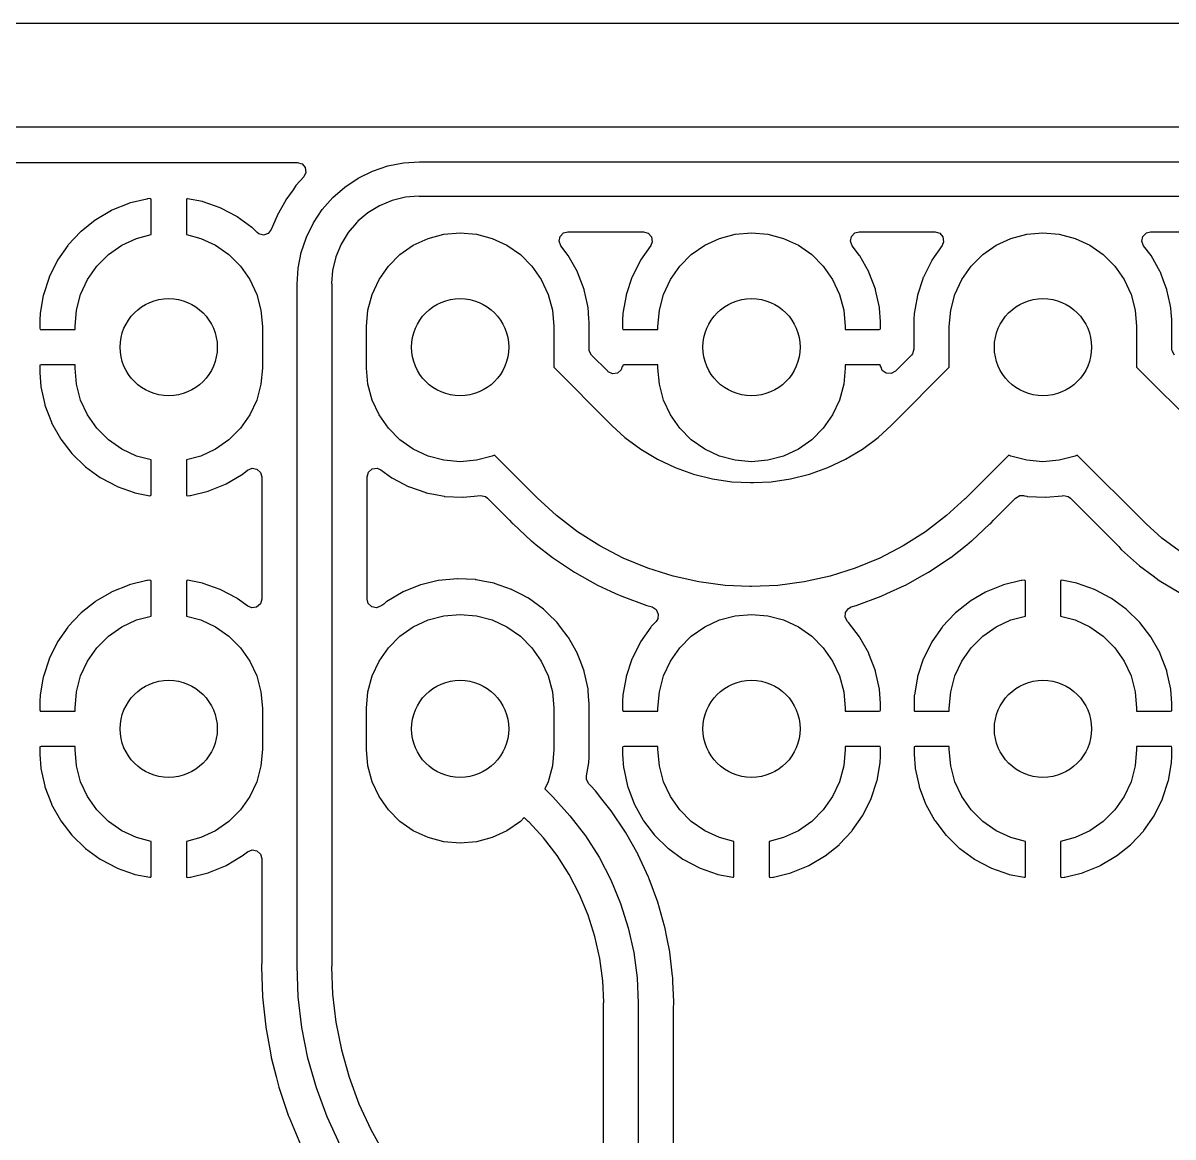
# Model space of a CAD drawing. Extents: x 117.3 to 174.8, y -113.8 to -81.7.
# Drawn here: x 128.22 to 144.79, y -97.74 to -81.69 of the extents above; entities that cross this region are included whole.
import ezdxf

# ---------------------------------------------------------------- set-up
doc = ezdxf.new("R2010")
doc.units = 0
doc.layers.add('BLACK', color=7, linetype='CONTINUOUS')

msp = doc.modelspace()

# ---------------------------------------------------------------- linework, layer by layer
at = {"layer": 'BLACK', "linetype": 'CONTINUOUS'}
for p, q in [((122.566, -81.6877), (159.659, -81.6877)), ((159.659, -83.1877), (122.566, -83.1877)), ((122.627, -83.6962), (132.173, -83.6962)), ((132.173, -83.6962), (132.241, -83.7162)), ((133.703, -83.7023), (133.933, -83.6872)), ((133.933, -83.6872), (147.994, -83.6872)), ((132.241, -83.7162), (132.287, -83.7698)), ((132.297, -83.8401), (132.267, -83.9061)), ((132.287, -83.7698), (132.297, -83.8401)), ((133.051, -83.9235), (133.258, -83.8214)), ((133.258, -83.8214), (133.477, -83.7473)), ((133.477, -83.7473), (133.703, -83.7023)), ((132.267, -83.9061), (132.154, -84.032)), ((132.86, -84.0517), (133.051, -83.9235)), ((132.112, -84.0906), (132.009, -84.2358)), ((132.154, -84.032), (132.112, -84.0906)), ((132.686, -84.2038), (132.86, -84.0517)), ((133.919, -84.1844), (133.735, -84.1989)), ((133.933, -84.1872), (133.919, -84.1844)), ((147.994, -84.1872), (133.933, -84.1872)), ((129.743, -84.2889), (129.502, -84.3867)), ((129.752, -84.2861), (129.743, -84.2889)), ((130.005, -84.2242), (129.752, -84.2861)), ((130.014, -84.2227), (130.005, -84.2242)), ((130.049, -84.2193), (130.014, -84.2227)), ((130.062, -84.2213), (130.049, -84.2193)), ((130.066, -84.2358), (130.062, -84.2213)), ((130.066, -84.7358), (130.066, -84.2358)), ((130.579, -84.2209), (130.574, -84.236)), ((130.574, -84.236), (130.574, -84.7358)), ((130.592, -84.2197), (130.579, -84.2209)), ((130.807, -84.2622), (130.592, -84.2197)), ((130.816, -84.2646), (130.807, -84.2622)), ((131.062, -84.3513), (130.816, -84.2646)), ((131.07, -84.355), (131.062, -84.3513)), ((131.3, -84.4763), (131.07, -84.355)), ((132.006, -84.2402), (131.883, -84.4636)), ((132.009, -84.2358), (132.006, -84.2402)), ((132.534, -84.3773), (132.686, -84.2038)), ((132.686, -84.2038), (132.686, -84.2038)), ((132.686, -84.2038), (132.686, -84.2038)), ((133.358, -84.3214), (133.188, -84.4254)), ((133.542, -84.2453), (133.358, -84.3214)), ((133.735, -84.1989), (133.542, -84.2453)), ((129.269, -84.5224), (129.261, -84.5275)), ((129.494, -84.3907), (129.269, -84.5224)), ((129.502, -84.3867), (129.494, -84.3907)), ((131.308, -84.4811), (131.3, -84.4763)), ((131.519, -84.6344), (131.308, -84.4811)), ((131.881, -84.4668), (131.799, -84.6657)), ((131.883, -84.4636), (131.881, -84.4668)), ((131.881, -84.4668), (131.881, -84.4668)), ((132.406, -84.5691), (132.534, -84.3773)), ((133.188, -84.4254), (133.048, -84.5454)), ((129.058, -84.6902), (129.051, -84.6964)), ((129.261, -84.5275), (129.058, -84.6902)), ((131.526, -84.6403), (131.519, -84.6344)), ((131.595, -84.7076), (131.526, -84.6403)), ((131.799, -84.6657), (131.755, -84.721)), ((132.304, -84.7761), (132.406, -84.5691)), ((133.028, -84.5653), (132.908, -84.7059)), ((133.04, -84.5574), (133.028, -84.5653)), ((133.048, -84.5454), (133.04, -84.5574)), ((129.051, -84.6964), (128.873, -84.8868)), ((129.645, -84.8909), (129.858, -84.7914)), ((129.858, -84.7914), (130.066, -84.7358)), ((130.574, -84.7358), (130.782, -84.7914)), ((130.782, -84.7914), (130.995, -84.8909)), ((131.618, -84.7259), (131.595, -84.7076)), ((131.687, -84.7434), (131.618, -84.7259)), ((131.755, -84.721), (131.687, -84.7434)), ((132.23, -84.9946), (132.304, -84.7761)), ((132.908, -84.7059), (132.804, -84.8755)), ((133.845, -84.8909), (134.058, -84.7914)), ((134.058, -84.7914), (134.286, -84.7305)), ((134.286, -84.7305), (134.52, -84.71)), ((134.52, -84.71), (134.754, -84.7305)), ((134.754, -84.7305), (134.982, -84.7914)), ((134.982, -84.7914), (135.195, -84.8909)), ((135.946, -84.8318), (135.96, -84.7623)), ((135.971, -84.8981), (135.946, -84.8318)), ((135.96, -84.7623), (136.01, -84.7116)), ((136.01, -84.7116), (136.071, -84.6957)), ((136.071, -84.6957), (137.164, -84.6957)), ((137.164, -84.6957), (137.232, -84.7157)), ((137.232, -84.7157), (137.279, -84.7693)), ((137.289, -84.8396), (137.268, -84.8935)), ((137.279, -84.7693), (137.289, -84.8396)), ((138.045, -84.8909), (138.258, -84.7914)), ((138.258, -84.7914), (138.486, -84.7305)), ((138.486, -84.7305), (138.72, -84.71)), ((138.72, -84.71), (138.954, -84.7305)), ((138.954, -84.7305), (139.182, -84.7914)), ((139.182, -84.7914), (139.395, -84.8909)), ((140.145, -84.8318), (140.16, -84.7623)), ((140.171, -84.8981), (140.145, -84.8318)), ((140.16, -84.7623), (140.209, -84.7116)), ((140.209, -84.7116), (140.271, -84.6957)), ((140.271, -84.6957), (141.364, -84.6957)), ((141.364, -84.6957), (141.432, -84.7157)), ((141.432, -84.7157), (141.478, -84.7693)), ((141.488, -84.8396), (141.467, -84.8935)), ((141.478, -84.7693), (141.488, -84.8396)), ((142.245, -84.8909), (142.458, -84.7914)), ((142.458, -84.7914), (142.686, -84.7305)), ((142.686, -84.7305), (142.92, -84.71)), ((142.92, -84.71), (143.154, -84.7305)), ((143.154, -84.7305), (143.382, -84.7914)), ((143.382, -84.7914), (143.595, -84.8909)), ((144.346, -84.8318), (144.36, -84.7623)), ((144.371, -84.8981), (144.346, -84.8318)), ((144.36, -84.7623), (144.41, -84.7116)), ((144.41, -84.7116), (144.471, -84.6957)), ((144.471, -84.6957), (145.564, -84.6957)), ((128.868, -84.8939), (128.719, -85.1079)), ((128.873, -84.8868), (128.868, -84.8939)), ((129.452, -85.0258), (129.645, -84.8909)), ((130.995, -84.8909), (131.188, -85.0258)), ((132.185, -85.2209), (132.23, -84.9946)), ((132.804, -84.8755), (132.728, -85.0593)), ((133.652, -85.0258), (133.845, -84.8909)), ((135.195, -84.8909), (135.388, -85.0258)), ((136.079, -85.0396), (135.971, -84.8981)), ((137.268, -84.8935), (137.119, -85.1079)), ((137.852, -85.0258), (138.045, -84.8909)), ((139.395, -84.8909), (139.588, -85.0258)), ((140.276, -85.0363), (140.171, -84.8981)), ((141.467, -84.8935), (141.319, -85.1077)), ((142.052, -85.0258), (142.245, -84.8909)), ((143.595, -84.8909), (143.788, -85.0258)), ((144.479, -85.0396), (144.371, -84.8981)), ((128.714, -85.1158), (128.598, -85.349)), ((128.719, -85.1079), (128.714, -85.1158)), ((129.286, -85.1922), (129.452, -85.0258)), ((131.188, -85.0258), (131.354, -85.1922)), ((132.728, -85.0593), (132.681, -85.2528)), ((133.486, -85.1922), (133.652, -85.0258)), ((135.388, -85.0258), (135.554, -85.1922)), ((136.21, -85.2754), (136.079, -85.0396)), ((137.114, -85.1158), (136.998, -85.349)), ((137.119, -85.1079), (137.114, -85.1158)), ((137.686, -85.1922), (137.852, -85.0258)), ((139.588, -85.0258), (139.754, -85.1922)), ((140.281, -85.0439), (140.276, -85.0363)), ((140.408, -85.2716), (140.281, -85.0439)), ((141.316, -85.1114), (141.196, -85.3529)), ((141.319, -85.1077), (141.316, -85.1114)), ((141.319, -85.1077), (141.319, -85.1077)), ((141.886, -85.1922), (142.052, -85.0258)), ((143.788, -85.0258), (143.954, -85.1922)), ((144.61, -85.2754), (144.479, -85.0396)), ((128.598, -85.349), (128.595, -85.3574)), ((129.151, -85.385), (129.286, -85.1922)), ((131.354, -85.1922), (131.489, -85.385)), ((132.17, -85.4511), (132.185, -85.2209)), ((132.681, -85.2528), (132.667, -85.437)), ((133.351, -85.385), (133.486, -85.1922)), ((135.554, -85.1922), (135.689, -85.385)), ((136.212, -85.2797), (136.21, -85.2754)), ((136.258, -85.4015), (136.212, -85.2797)), ((136.212, -85.2797), (136.212, -85.2797)), ((136.998, -85.349), (136.995, -85.3574)), ((137.551, -85.385), (137.686, -85.1922)), ((139.754, -85.1922), (139.889, -85.385)), ((140.411, -85.2799), (140.408, -85.2716)), ((140.504, -85.5235), (140.411, -85.2799)), ((141.196, -85.3529), (141.194, -85.3572)), ((141.751, -85.385), (141.886, -85.1922)), ((143.954, -85.1922), (144.089, -85.385)), ((144.612, -85.2797), (144.61, -85.2754)), ((144.658, -85.4015), (144.612, -85.2797)), ((144.612, -85.2797), (144.612, -85.2797)), ((128.595, -85.3574), (128.514, -85.605)), ((129.051, -85.5983), (129.151, -85.385)), ((131.489, -85.385), (131.589, -85.5983)), ((132.17, -95.2757), (132.17, -85.4511)), ((132.667, -85.437), (132.67, -85.4511)), ((132.67, -85.4511), (132.67, -95.2757)), ((133.251, -85.5983), (133.351, -85.385)), ((135.689, -85.385), (135.789, -85.5983)), ((136.306, -85.5276), (136.258, -85.4015)), ((136.995, -85.3574), (136.914, -85.605)), ((137.451, -85.5983), (137.551, -85.385)), ((139.889, -85.385), (139.989, -85.5983)), ((141.185, -85.3873), (141.112, -85.6092)), ((141.194, -85.3572), (141.185, -85.3873)), ((141.194, -85.3572), (141.194, -85.3572)), ((141.651, -85.5983), (141.751, -85.385)), ((144.089, -85.385), (144.189, -85.5983)), ((144.706, -85.5276), (144.658, -85.4015)), ((128.512, -85.6138), (128.467, -85.8712)), ((128.514, -85.605), (128.512, -85.6138)), ((128.991, -85.8256), (129.051, -85.5983)), ((131.589, -85.5983), (131.649, -85.8256)), ((133.191, -85.8256), (133.251, -85.5983)), ((135.789, -85.5983), (135.849, -85.8256)), ((136.307, -85.5321), (136.306, -85.5276)), ((136.354, -85.7437), (136.307, -85.5321)), ((136.307, -85.5321), (136.307, -85.5321)), ((136.912, -85.6138), (136.867, -85.8712)), ((136.914, -85.605), (136.912, -85.6138)), ((137.391, -85.8256), (137.451, -85.5983)), ((139.989, -85.5983), (140.049, -85.8256)), ((140.506, -85.5322), (140.504, -85.5235)), ((140.562, -85.7866), (140.506, -85.5322)), ((141.111, -85.6137), (141.08, -85.7955)), ((141.112, -85.6092), (141.111, -85.6137)), ((141.111, -85.6137), (141.111, -85.6137)), ((141.591, -85.8256), (141.651, -85.5983)), ((144.189, -85.5983), (144.249, -85.8256)), ((144.707, -85.5321), (144.706, -85.5276)), ((144.754, -85.7437), (144.707, -85.5321)), ((144.707, -85.5321), (144.707, -85.5321)), ((128.97, -86.06), (128.991, -85.8256)), ((131.649, -85.8256), (131.67, -86.06)), ((133.17, -86.06), (133.191, -85.8256)), ((135.849, -85.8256), (135.87, -86.06)), ((136.364, -85.791), (136.354, -85.7437)), ((136.369, -85.8581), (136.364, -85.791)), ((137.37, -86.06), (137.391, -85.8256)), ((140.049, -85.8256), (140.07, -86.06)), ((140.564, -85.7956), (140.562, -85.7866)), ((140.578, -85.9892), (140.564, -85.7956)), ((141.08, -85.7955), (141.066, -85.8749)), ((141.57, -86.06), (141.591, -85.8256)), ((144.249, -85.8256), (144.27, -86.06)), ((144.764, -85.791), (144.754, -85.7437)), ((144.769, -85.8581), (144.764, -85.791)), ((128.466, -85.8788), (128.462, -85.9586)), ((128.462, -85.9586), (128.462, -85.9617)), ((128.462, -85.9617), (128.462, -86.0879)), ((128.467, -85.8712), (128.466, -85.8788)), ((136.376, -85.9586), (136.369, -85.8581)), ((136.379, -85.9915), (136.376, -85.9586)), ((136.379, -86.3865), (136.379, -85.9915)), ((136.866, -85.8788), (136.862, -85.9586)), ((136.862, -85.9586), (136.862, -85.9617)), ((136.862, -85.9617), (136.862, -86.0879)), ((136.867, -85.8712), (136.866, -85.8788)), ((140.578, -85.9938), (140.578, -85.9892)), ((140.578, -86.0925), (140.578, -85.9938)), ((141.066, -85.8749), (141.061, -85.9601)), ((141.061, -85.9601), (141.061, -86.3865)), ((144.776, -85.9586), (144.769, -85.8581)), ((144.778, -85.9915), (144.776, -85.9586)), ((144.778, -86.3865), (144.778, -85.9915)), ((128.462, -86.0879), (128.466, -86.1031)), ((128.466, -86.1031), (128.468, -86.1043)), ((128.468, -86.1043), (128.476, -86.106)), ((128.476, -86.106), (128.97, -86.106)), ((128.97, -86.106), (128.97, -86.06)), ((131.67, -86.06), (131.67, -86.66)), ((133.17, -86.66), (133.17, -86.06)), ((135.87, -86.06), (135.87, -86.6493)), ((136.862, -86.0879), (136.866, -86.1031)), ((136.866, -86.1031), (136.868, -86.1043)), ((136.868, -86.1043), (136.876, -86.106)), ((136.876, -86.106), (137.37, -86.106)), ((137.37, -86.106), (137.37, -86.06)), ((140.07, -86.06), (140.07, -86.106)), ((140.07, -86.106), (140.56, -86.106)), ((140.56, -86.106), (140.575, -86.1015)), ((140.575, -86.1015), (140.576, -86.1001)), ((140.576, -86.1001), (140.578, -86.0925)), ((141.57, -86.6493), (141.57, -86.06)), ((144.27, -86.06), (144.27, -86.6493)), ((136.381, -86.4133), (136.379, -86.3865)), ((136.415, -86.4756), (136.381, -86.4133)), ((136.647, -86.7071), (136.415, -86.4756)), ((141.025, -86.4756), (140.793, -86.7071)), ((141.041, -86.4546), (141.025, -86.4756)), ((141.061, -86.3865), (141.041, -86.4546)), ((144.781, -86.4133), (144.778, -86.3865)), ((144.815, -86.4756), (144.781, -86.4133)), ((128.464, -86.6199), (128.462, -86.6275)), ((128.462, -86.6275), (128.462, -86.7262)), ((128.465, -86.6185), (128.464, -86.6199)), ((128.48, -86.614), (128.465, -86.6185)), ((128.97, -86.614), (128.48, -86.614)), ((128.97, -86.66), (128.97, -86.614)), ((128.991, -86.8944), (128.97, -86.66)), ((131.67, -86.66), (131.649, -86.8944)), ((133.191, -86.8944), (133.17, -86.66)), ((135.87, -86.6493), (136.689, -87.4682)), ((136.856, -86.64), (136.842, -86.6861)), ((136.859, -86.6408), (136.856, -86.64)), ((136.864, -86.6199), (136.859, -86.6408)), ((136.865, -86.6185), (136.864, -86.6199)), ((136.88, -86.614), (136.865, -86.6185)), ((137.37, -86.614), (136.88, -86.614)), ((137.37, -86.66), (137.37, -86.614)), ((137.391, -86.8944), (137.37, -86.66)), ((140.07, -86.66), (140.049, -86.8944)), ((140.564, -86.614), (140.07, -86.614)), ((140.07, -86.614), (140.07, -86.66)), ((140.572, -86.6157), (140.564, -86.614)), ((140.574, -86.6169), (140.572, -86.6157)), ((140.583, -86.6495), (140.574, -86.6169)), ((140.586, -86.6485), (140.583, -86.6495)), ((140.603, -86.6935), (140.586, -86.6485)), ((140.751, -87.4682), (141.57, -86.6493)), ((144.27, -86.6493), (145.467, -87.8465)), ((128.462, -86.7262), (128.462, -86.7308)), ((128.462, -86.7308), (128.476, -86.9244)), ((136.653, -86.7132), (136.647, -86.7071)), ((136.718, -86.7427), (136.653, -86.7132)), ((136.788, -86.7326), (136.718, -86.7427)), ((136.842, -86.6861), (136.788, -86.7326)), ((140.66, -86.7361), (140.603, -86.6935)), ((140.731, -86.7411), (140.66, -86.7361)), ((140.793, -86.7071), (140.731, -86.7411)), ((128.476, -86.9244), (128.478, -86.9334)), ((128.478, -86.9334), (128.534, -87.1878)), ((129.051, -87.1217), (128.991, -86.8944)), ((131.649, -86.8944), (131.589, -87.1217)), ((133.251, -87.1217), (133.191, -86.8944)), ((137.451, -87.1217), (137.391, -86.8944)), ((140.049, -86.8944), (139.989, -87.1217)), ((129.151, -87.335), (129.051, -87.1217)), ((131.589, -87.1217), (131.489, -87.335)), ((133.351, -87.335), (133.251, -87.1217)), ((137.551, -87.335), (137.451, -87.1217)), ((139.989, -87.1217), (139.889, -87.335)), ((128.534, -87.1878), (128.536, -87.1965)), ((128.536, -87.1965), (128.629, -87.4401)), ((129.286, -87.5278), (129.151, -87.335)), ((131.489, -87.335), (131.354, -87.5278)), ((133.486, -87.5278), (133.351, -87.335)), ((137.686, -87.5278), (137.551, -87.335)), ((139.889, -87.335), (139.754, -87.5278)), ((128.629, -87.4401), (128.632, -87.4484)), ((128.632, -87.4484), (128.759, -87.6761)), ((136.689, -87.4682), (136.693, -87.4733)), ((136.693, -87.4733), (136.696, -87.4756)), ((136.696, -87.4756), (136.702, -87.4828)), ((136.702, -87.4828), (136.71, -87.4916)), ((136.71, -87.4916), (136.896, -87.6602)), ((140.544, -87.6602), (140.738, -87.4847)), ((140.738, -87.4847), (140.751, -87.4682)), ((128.759, -87.6761), (128.764, -87.6837)), ((129.452, -87.6942), (129.286, -87.5278)), ((131.354, -87.5278), (131.188, -87.6942)), ((133.652, -87.6942), (133.486, -87.5278)), ((136.896, -87.6602), (137.122, -87.8283)), ((137.852, -87.6942), (137.686, -87.5278)), ((139.754, -87.5278), (139.588, -87.6942)), ((140.318, -87.8283), (140.544, -87.6602)), ((128.764, -87.6837), (128.922, -87.8908)), ((129.645, -87.8291), (129.452, -87.6942)), ((129.858, -87.9286), (129.645, -87.8291)), ((130.995, -87.8291), (130.782, -87.9286)), ((131.188, -87.6942), (130.995, -87.8291)), ((133.845, -87.8291), (133.652, -87.6942)), ((134.058, -87.9286), (133.845, -87.8291)), ((137.122, -87.8283), (137.364, -87.9734)), ((138.045, -87.8291), (137.852, -87.6942)), ((138.258, -87.9286), (138.045, -87.8291)), ((139.395, -87.8291), (139.182, -87.9286)), ((139.588, -87.6942), (139.395, -87.8291)), ((140.076, -87.9734), (140.318, -87.8283)), ((128.922, -87.8908), (128.928, -87.8976)), ((128.928, -87.8976), (129.114, -88.0797)), ((130.066, -87.9842), (129.858, -87.9286)), ((130.066, -88.484), (130.066, -87.9842)), ((130.782, -87.9286), (130.574, -87.9842)), ((130.574, -87.9842), (130.574, -88.4842)), ((134.286, -87.9895), (134.058, -87.9286)), ((134.52, -88.01), (134.286, -87.9895)), ((134.754, -87.9895), (134.52, -88.01)), ((134.982, -87.9286), (134.754, -87.9895)), ((135.013, -87.9139), (134.982, -87.9286)), ((135.628, -88.5288), (135.013, -87.9139)), ((137.364, -87.9734), (137.619, -88.0941)), ((138.486, -87.9895), (138.258, -87.9286)), ((138.72, -88.01), (138.486, -87.9895)), ((138.954, -87.9895), (138.72, -88.01)), ((139.182, -87.9286), (138.954, -87.9895)), ((139.821, -88.0941), (140.076, -87.9734)), ((142.427, -87.9139), (141.812, -88.5288)), ((142.458, -87.9286), (142.427, -87.9139)), ((142.686, -87.9895), (142.458, -87.9286)), ((142.92, -88.01), (142.686, -87.9895)), ((143.154, -87.9895), (142.92, -88.01)), ((143.382, -87.9286), (143.154, -87.9895)), ((143.413, -87.9139), (143.382, -87.9286)), ((144.406, -88.9071), (143.413, -87.9139)), ((129.114, -88.0797), (129.121, -88.0856)), ((129.121, -88.0856), (129.332, -88.2389)), ((131.379, -88.1925), (131.456, -88.1304)), ((131.456, -88.1304), (131.522, -88.1035)), ((131.522, -88.1035), (131.592, -88.1164)), ((131.592, -88.1164), (131.644, -88.165)), ((131.644, -88.165), (131.661, -88.2288)), ((133.178, -88.2296), (133.198, -88.1614)), ((133.198, -88.1614), (133.252, -88.1149)), ((133.252, -88.1149), (133.322, -88.1048)), ((133.322, -88.1048), (133.378, -88.1277)), ((133.378, -88.1277), (133.535, -88.242)), ((137.619, -88.0941), (137.885, -88.1891)), ((139.555, -88.1891), (139.821, -88.0941)), ((129.332, -88.2389), (129.34, -88.2437)), ((129.34, -88.2437), (129.57, -88.365)), ((130.897, -88.4311), (131.138, -88.3333)), ((131.138, -88.3333), (131.146, -88.3293)), ((131.146, -88.3293), (131.371, -88.1976)), ((131.371, -88.1976), (131.379, -88.1925)), ((131.661, -88.2288), (131.661, -89.9904)), ((133.178, -89.9913), (133.178, -88.2296)), ((133.535, -88.242), (133.635, -88.2945)), ((133.635, -88.2945), (133.77, -88.3655)), ((137.885, -88.1891), (138.159, -88.2577)), ((138.159, -88.2577), (138.438, -88.2991)), ((138.438, -88.2991), (138.704, -88.3122)), ((138.704, -88.3122), (138.73, -88.3096)), ((138.73, -88.3096), (138.747, -88.3117)), ((138.747, -88.3117), (139.002, -88.2991)), ((139.002, -88.2991), (139.281, -88.2577)), ((139.281, -88.2577), (139.555, -88.1891)), ((129.57, -88.365), (129.578, -88.3687)), ((129.578, -88.3687), (129.824, -88.4554)), ((129.824, -88.4554), (129.833, -88.4578)), ((129.833, -88.4578), (130.048, -88.5003)), ((130.048, -88.5003), (130.061, -88.4991)), ((130.061, -88.4991), (130.066, -88.484)), ((130.574, -88.4842), (130.578, -88.4987)), ((130.578, -88.4987), (130.591, -88.5007)), ((130.591, -88.5007), (130.626, -88.4973)), ((130.626, -88.4973), (130.635, -88.4958)), ((130.635, -88.4958), (130.888, -88.4339)), ((130.888, -88.4339), (130.897, -88.4311)), ((133.77, -88.3655), (133.77, -88.3655)), ((133.77, -88.3655), (133.774, -88.3676)), ((133.774, -88.3676), (133.778, -88.3691)), ((133.778, -88.3691), (133.778, -88.3691)), ((133.778, -88.3691), (134.024, -88.4559)), ((134.024, -88.4559), (134.028, -88.4574)), ((134.028, -88.4574), (134.139, -88.4792)), ((134.139, -88.4792), (134.288, -88.5087)), ((134.724, -88.5075), (134.814, -88.4989)), ((134.814, -88.4989), (134.884, -88.5124)), ((142.526, -88.5336), (142.588, -88.4996)), ((142.588, -88.4996), (142.64, -88.4991)), ((142.64, -88.4991), (142.656, -88.5022)), ((142.656, -88.5022), (142.688, -88.5087)), ((142.962, -88.523), (143.196, -88.5007)), ((143.196, -88.5007), (143.214, -88.4989)), ((143.214, -88.4989), (143.284, -88.5124)), ((134.288, -88.5087), (134.288, -88.5087)), ((134.288, -88.5087), (134.293, -88.5096)), ((134.293, -88.5096), (134.297, -88.5098)), ((134.297, -88.5098), (134.297, -88.5098)), ((134.297, -88.5098), (134.558, -88.5228)), ((134.558, -88.5228), (134.558, -88.5228)), ((134.558, -88.5228), (134.562, -88.523)), ((134.562, -88.523), (134.724, -88.5075)), ((134.884, -88.5124), (134.915, -88.5353)), ((134.915, -88.5353), (135.226, -88.8457)), ((135.909, -88.7866), (135.628, -88.5288)), ((141.792, -88.5474), (141.531, -88.7866)), ((141.797, -88.5435), (141.792, -88.5474)), ((141.812, -88.5288), (141.797, -88.5435)), ((142.214, -88.8457), (142.526, -88.5336)), ((142.688, -88.5087), (142.688, -88.5087)), ((142.688, -88.5087), (142.693, -88.5096)), ((142.693, -88.5096), (142.697, -88.5098)), ((142.697, -88.5098), (142.697, -88.5098)), ((142.697, -88.5098), (142.958, -88.5228)), ((142.958, -88.5228), (142.958, -88.5228)), ((142.958, -88.5228), (142.962, -88.523)), ((143.284, -88.5124), (143.315, -88.5353)), ((143.315, -88.5353), (144.004, -89.224)), ((136.212, -89.0188), (135.909, -88.7866)), ((141.531, -88.7866), (141.228, -89.0188)), ((135.226, -88.8457), (135.233, -88.8538)), ((135.233, -88.8538), (135.265, -88.8918)), ((135.265, -88.8918), (135.269, -88.8953)), ((135.269, -88.8953), (135.269, -88.8953)), ((135.269, -88.8953), (135.28, -88.9038)), ((135.28, -88.9038), (135.284, -88.9078)), ((135.284, -88.9078), (135.546, -89.1497)), ((141.894, -89.1497), (142.156, -88.9078)), ((142.156, -88.9078), (142.16, -88.9038)), ((142.16, -88.9038), (142.171, -88.8953)), ((142.171, -88.8953), (142.175, -88.8918)), ((142.171, -88.8953), (142.171, -88.8953)), ((142.175, -88.8918), (142.207, -88.8538)), ((142.207, -88.8538), (142.214, -88.8457)), ((144.634, -89.1137), (144.406, -88.9071)), ((144.406, -88.9071), (144.406, -88.9071)), ((135.546, -89.1497), (135.546, -89.1498)), ((135.546, -89.1498), (135.548, -89.1514)), ((135.548, -89.1514), (135.55, -89.153)), ((135.55, -89.153), (135.55, -89.153)), ((135.55, -89.153), (135.618, -89.2066)), ((136.534, -89.2237), (136.212, -89.0188)), ((141.228, -89.0188), (140.906, -89.2237)), ((141.822, -89.2066), (141.89, -89.153)), ((141.89, -89.153), (141.892, -89.1514)), ((141.89, -89.153), (141.89, -89.153)), ((141.892, -89.1514), (141.894, -89.1498)), ((141.894, -89.1498), (141.894, -89.1497)), ((144.881, -89.2969), (144.634, -89.1137)), ((135.618, -89.2066), (135.849, -89.3889)), ((136.872, -89.3999), (136.534, -89.2237)), ((140.906, -89.2237), (140.568, -89.3999)), ((141.591, -89.3889), (141.822, -89.2066)), ((144.004, -89.224), (144.012, -89.2321)), ((144.012, -89.2321), (144.043, -89.2701)), ((144.043, -89.2701), (144.05, -89.2755)), ((144.05, -89.2755), (144.054, -89.2787)), ((144.054, -89.2787), (144.309, -89.5101)), ((135.849, -89.3889), (136.168, -89.602)), ((137.225, -89.5458), (136.872, -89.3999)), ((140.568, -89.3999), (140.215, -89.5458)), ((141.295, -89.5869), (141.589, -89.3903)), ((141.589, -89.3903), (141.591, -89.3889)), ((141.589, -89.3903), (141.589, -89.3903)), ((136.168, -89.602), (136.502, -89.7894)), ((137.588, -89.6605), (137.225, -89.5458)), ((137.961, -89.7431), (137.588, -89.6605)), ((139.852, -89.6605), (139.479, -89.7431)), ((140.215, -89.5458), (139.852, -89.6605)), ((140.94, -89.7882), (141.185, -89.6509)), ((141.185, -89.6509), (141.272, -89.602)), ((141.272, -89.602), (141.295, -89.5869)), ((144.309, -89.5101), (144.311, -89.512)), ((144.311, -89.512), (144.311, -89.512)), ((144.311, -89.512), (144.507, -89.6567)), ((144.507, -89.6567), (144.596, -89.7233)), ((129.743, -89.7889), (129.502, -89.8867)), ((129.752, -89.7861), (129.743, -89.7889)), ((130.005, -89.7242), (129.752, -89.7861)), ((130.014, -89.7227), (130.005, -89.7242)), ((130.049, -89.7193), (130.014, -89.7227)), ((130.062, -89.7213), (130.049, -89.7193)), ((130.066, -89.7358), (130.062, -89.7213)), ((130.066, -90.2358), (130.066, -89.7358)), ((130.579, -89.7209), (130.574, -89.736)), ((130.574, -89.736), (130.574, -90.2358)), ((130.592, -89.7197), (130.579, -89.7209)), ((130.807, -89.7622), (130.592, -89.7197)), ((130.816, -89.7646), (130.807, -89.7622)), ((131.062, -89.8513), (130.816, -89.7646)), ((133.947, -89.7867), (133.697, -89.888)), ((133.952, -89.7856), (133.947, -89.7867)), ((134.205, -89.7237), (133.952, -89.7856)), ((134.209, -89.7226), (134.205, -89.7237)), ((134.205, -89.7237), (134.205, -89.7237)), ((134.478, -89.697), (134.209, -89.7226)), ((134.482, -89.6972), (134.478, -89.697)), ((134.743, -89.7102), (134.482, -89.6972)), ((134.482, -89.6972), (134.482, -89.6972)), ((134.747, -89.7104), (134.743, -89.7102)), ((134.743, -89.7102), (134.743, -89.7102)), ((134.752, -89.7113), (134.747, -89.7104)), ((134.87, -89.7347), (134.752, -89.7113)), ((134.752, -89.7113), (134.752, -89.7113)), ((135.012, -89.7626), (134.87, -89.7347)), ((135.016, -89.7641), (135.012, -89.7626)), ((135.262, -89.8509), (135.016, -89.7641)), ((135.016, -89.7641), (135.016, -89.7641)), ((136.502, -89.7894), (136.688, -89.8748)), ((138.339, -89.7929), (137.961, -89.7431)), ((138.693, -89.8083), (138.339, -89.7929)), ((138.699, -89.8092), (138.693, -89.8083)), ((138.72, -89.8095), (138.699, -89.8092)), ((139.101, -89.7929), (138.72, -89.8095)), ((138.72, -89.8095), (138.72, -89.8095)), ((139.479, -89.7431), (139.101, -89.7929)), ((140.671, -89.9121), (140.926, -89.7946)), ((140.926, -89.7946), (140.938, -89.7894)), ((140.938, -89.7894), (140.94, -89.7882)), ((140.94, -89.7882), (140.94, -89.7882)), ((142.343, -89.7889), (142.102, -89.8867)), ((142.352, -89.7861), (142.343, -89.7889)), ((142.605, -89.7242), (142.352, -89.7861)), ((142.614, -89.7227), (142.605, -89.7242)), ((142.649, -89.7193), (142.614, -89.7227)), ((142.662, -89.7213), (142.649, -89.7193)), ((142.666, -89.7358), (142.662, -89.7213)), ((142.666, -90.2358), (142.666, -89.7358)), ((143.179, -89.7209), (143.174, -89.736)), ((143.174, -89.736), (143.174, -90.2358)), ((143.192, -89.7197), (143.179, -89.7209)), ((143.407, -89.7622), (143.192, -89.7197)), ((143.416, -89.7646), (143.407, -89.7622)), ((143.662, -89.8513), (143.416, -89.7646)), ((144.596, -89.7233), (144.903, -89.9073)), ((129.494, -89.8907), (129.269, -90.0224)), ((129.502, -89.8867), (129.494, -89.8907)), ((131.07, -89.855), (131.062, -89.8513)), ((131.3, -89.9763), (131.07, -89.855)), ((131.308, -89.9811), (131.3, -89.9763)), ((131.461, -90.0922), (131.308, -89.9811)), ((131.661, -89.9904), (131.641, -90.0585)), ((133.195, -90.0552), (133.178, -89.9913)), ((133.697, -89.888), (133.465, -90.0243)), ((135.266, -89.8524), (135.262, -89.8509)), ((135.262, -89.8509), (135.262, -89.8509)), ((135.27, -89.8545), (135.266, -89.8524)), ((135.387, -89.9163), (135.27, -89.8545)), ((135.27, -89.8545), (135.27, -89.8545)), ((135.505, -89.978), (135.387, -89.9163)), ((135.723, -90.1367), (135.505, -89.978)), ((136.688, -89.8748), (136.761, -89.9086)), ((136.761, -89.9086), (136.851, -89.95)), ((136.851, -89.95), (137.211, -90.0827)), ((140.229, -90.0827), (140.589, -89.95)), ((140.589, -89.95), (140.671, -89.9121)), ((142.094, -89.8907), (141.869, -90.0224)), ((142.102, -89.8867), (142.094, -89.8907)), ((143.67, -89.855), (143.662, -89.8513)), ((143.9, -89.9763), (143.67, -89.855)), ((143.908, -89.9811), (143.9, -89.9763)), ((144.119, -90.1344), (143.908, -89.9811)), ((129.261, -90.0275), (129.058, -90.1902)), ((129.269, -90.0224), (129.261, -90.0275)), ((131.517, -90.1151), (131.461, -90.0922)), ((131.587, -90.105), (131.517, -90.1151)), ((131.641, -90.0585), (131.587, -90.105)), ((133.247, -90.1037), (133.195, -90.0552)), ((133.317, -90.1166), (133.247, -90.1037)), ((133.383, -90.0897), (133.317, -90.1166)), ((133.393, -90.0819), (133.383, -90.0897)), ((133.418, -90.0614), (133.393, -90.0819)), ((133.461, -90.0271), (133.418, -90.0614)), ((133.465, -90.0243), (133.461, -90.0271)), ((133.461, -90.0271), (133.461, -90.0271)), ((135.794, -90.206), (135.723, -90.1367)), ((137.211, -90.0827), (137.286, -90.104)), ((137.286, -90.104), (137.346, -90.1417)), ((137.346, -90.1417), (137.376, -90.206)), ((140.073, -90.1815), (140.115, -90.1242)), ((140.115, -90.1242), (140.158, -90.103)), ((140.158, -90.103), (140.227, -90.0834)), ((140.227, -90.0834), (140.229, -90.0827)), ((140.227, -90.0834), (140.227, -90.0834)), ((141.861, -90.0275), (141.658, -90.1902)), ((141.869, -90.0224), (141.861, -90.0275)), ((144.126, -90.1403), (144.119, -90.1344)), ((144.312, -90.3224), (144.126, -90.1403)), ((129.051, -90.1964), (128.873, -90.3868)), ((129.058, -90.1902), (129.051, -90.1964)), ((129.645, -90.3909), (129.858, -90.2914)), ((129.858, -90.2914), (130.066, -90.2358)), ((130.574, -90.2358), (130.782, -90.2914)), ((130.782, -90.2914), (130.995, -90.3909)), ((133.845, -90.3909), (134.058, -90.2914)), ((134.058, -90.2914), (134.286, -90.2305)), ((134.286, -90.2305), (134.52, -90.21)), ((134.52, -90.21), (134.754, -90.2305)), ((134.754, -90.2305), (134.982, -90.2914)), ((134.982, -90.2914), (135.195, -90.3909)), ((135.911, -90.3204), (135.794, -90.206)), ((135.916, -90.3252), (135.911, -90.3204)), ((135.918, -90.3289), (135.916, -90.3252)), ((137.344, -90.3113), (137.273, -90.3868)), ((137.367, -90.2764), (137.344, -90.3113)), ((137.376, -90.206), (137.367, -90.2764)), ((138.045, -90.3909), (138.258, -90.2914)), ((138.258, -90.2914), (138.486, -90.2305)), ((138.486, -90.2305), (138.72, -90.21)), ((138.72, -90.21), (138.954, -90.2305)), ((138.954, -90.2305), (139.182, -90.2914)), ((139.182, -90.2914), (139.395, -90.3909)), ((140.069, -90.2524), (140.073, -90.1815)), ((140.104, -90.3143), (140.069, -90.2524)), ((140.112, -90.3224), (140.104, -90.3143)), ((140.118, -90.3292), (140.112, -90.3224)), ((141.651, -90.1964), (141.473, -90.3868)), ((141.658, -90.1902), (141.651, -90.1964)), ((142.245, -90.3909), (142.458, -90.2914)), ((142.458, -90.2914), (142.666, -90.2358)), ((143.174, -90.2358), (143.382, -90.2914)), ((143.382, -90.2914), (143.595, -90.3909)), ((144.318, -90.3292), (144.312, -90.3224)), ((128.868, -90.3939), (128.719, -90.6079)), ((128.873, -90.3868), (128.868, -90.3939)), ((129.452, -90.5258), (129.645, -90.3909)), ((130.995, -90.3909), (131.188, -90.5258)), ((133.652, -90.5258), (133.845, -90.3909)), ((135.195, -90.3909), (135.388, -90.5258)), ((135.968, -90.3936), (135.918, -90.3289)), ((135.918, -90.3289), (135.918, -90.3289)), ((136.079, -90.5396), (135.968, -90.3936)), ((137.268, -90.3939), (137.119, -90.6079)), ((137.273, -90.3868), (137.268, -90.3939)), ((137.852, -90.5258), (138.045, -90.3909)), ((139.395, -90.3909), (139.588, -90.5258)), ((140.276, -90.5363), (140.118, -90.3292)), ((141.468, -90.3939), (141.319, -90.6079)), ((141.473, -90.3868), (141.468, -90.3939)), ((142.052, -90.5258), (142.245, -90.3909)), ((143.595, -90.3909), (143.788, -90.5258)), ((144.476, -90.5363), (144.318, -90.3292)), ((128.714, -90.6158), (128.598, -90.849)), ((128.719, -90.6079), (128.714, -90.6158)), ((129.286, -90.6922), (129.452, -90.5258)), ((131.188, -90.5258), (131.354, -90.6922)), ((133.486, -90.6922), (133.652, -90.5258)), ((135.388, -90.5258), (135.554, -90.6922)), ((136.082, -90.5436), (136.079, -90.5396)), ((136.105, -90.5857), (136.082, -90.5436)), ((136.082, -90.5436), (136.082, -90.5436)), ((136.21, -90.7754), (136.105, -90.5857)), ((137.114, -90.6158), (136.998, -90.849)), ((137.119, -90.6079), (137.114, -90.6158)), ((137.686, -90.6922), (137.852, -90.5258)), ((139.588, -90.5258), (139.754, -90.6922)), ((140.281, -90.5439), (140.276, -90.5363)), ((140.408, -90.7716), (140.281, -90.5439)), ((141.314, -90.6158), (141.198, -90.849)), ((141.319, -90.6079), (141.314, -90.6158)), ((141.886, -90.6922), (142.052, -90.5258)), ((143.788, -90.5258), (143.954, -90.6922)), ((144.481, -90.5439), (144.476, -90.5363)), ((144.608, -90.7716), (144.481, -90.5439)), ((129.151, -90.885), (129.286, -90.6922)), ((131.354, -90.6922), (131.489, -90.885)), ((133.351, -90.885), (133.486, -90.6922)), ((135.554, -90.6922), (135.689, -90.885)), ((136.212, -90.7797), (136.21, -90.7754)), ((136.258, -90.9015), (136.212, -90.7797)), ((136.212, -90.7797), (136.212, -90.7797)), ((137.551, -90.885), (137.686, -90.6922)), ((139.754, -90.6922), (139.889, -90.885)), ((140.411, -90.7799), (140.408, -90.7716)), ((140.504, -91.0235), (140.411, -90.7799)), ((141.751, -90.885), (141.886, -90.6922)), ((143.954, -90.6922), (144.089, -90.885)), ((144.611, -90.7799), (144.608, -90.7716)), ((144.704, -91.0235), (144.611, -90.7799)), ((128.595, -90.8574), (128.514, -91.105)), ((128.598, -90.849), (128.595, -90.8574)), ((129.051, -91.0983), (129.151, -90.885)), ((131.489, -90.885), (131.589, -91.0983)), ((133.251, -91.0983), (133.351, -90.885)), ((135.689, -90.885), (135.789, -91.0983)), ((136.306, -91.0276), (136.258, -90.9015)), ((136.995, -90.8574), (136.914, -91.105)), ((136.998, -90.849), (136.995, -90.8574)), ((137.451, -91.0983), (137.551, -90.885)), ((139.889, -90.885), (139.989, -91.0983)), ((141.195, -90.8574), (141.114, -91.105)), ((141.198, -90.849), (141.195, -90.8574)), ((141.651, -91.0983), (141.751, -90.885)), ((144.089, -90.885), (144.189, -91.0983)), ((128.512, -91.1138), (128.467, -91.3712)), ((128.514, -91.105), (128.512, -91.1138)), ((128.991, -91.3256), (129.051, -91.0983)), ((131.589, -91.0983), (131.649, -91.3256)), ((133.191, -91.3256), (133.251, -91.0983)), ((135.789, -91.0983), (135.849, -91.3256)), ((136.307, -91.0321), (136.306, -91.0276)), ((136.363, -91.2845), (136.307, -91.0321)), ((136.307, -91.0321), (136.307, -91.0321)), ((136.912, -91.1138), (136.867, -91.3712)), ((136.914, -91.105), (136.912, -91.1138)), ((137.391, -91.3256), (137.451, -91.0983)), ((139.989, -91.0983), (140.049, -91.3256)), ((140.506, -91.0322), (140.504, -91.0235)), ((140.562, -91.2866), (140.506, -91.0322)), ((141.112, -91.1138), (141.067, -91.3712)), ((141.114, -91.105), (141.112, -91.1138)), ((141.591, -91.3256), (141.651, -91.0983)), ((144.189, -91.0983), (144.249, -91.3256)), ((144.706, -91.0322), (144.704, -91.0235)), ((144.762, -91.2866), (144.706, -91.0322)), ((136.364, -91.291), (136.363, -91.2845)), ((136.366, -91.3132), (136.364, -91.291)), ((136.376, -91.4586), (136.366, -91.3132)), ((140.564, -91.2956), (140.562, -91.2866)), ((140.578, -91.4892), (140.564, -91.2956)), ((144.764, -91.2956), (144.762, -91.2866)), ((144.778, -91.4892), (144.764, -91.2956)), ((128.466, -91.3788), (128.462, -91.4586)), ((128.462, -91.4586), (128.462, -91.4617)), ((128.462, -91.4617), (128.462, -91.5879)), ((128.467, -91.3712), (128.466, -91.3788)), ((128.97, -91.56), (128.991, -91.3256)), ((131.649, -91.3256), (131.67, -91.56)), ((133.17, -91.56), (133.191, -91.3256)), ((135.849, -91.3256), (135.87, -91.56)), ((136.379, -91.4915), (136.376, -91.4586)), ((136.866, -91.3788), (136.862, -91.4586)), ((136.862, -91.4586), (136.862, -91.4617)), ((136.862, -91.4617), (136.862, -91.5879)), ((136.867, -91.3712), (136.866, -91.3788)), ((137.37, -91.56), (137.391, -91.3256)), ((140.049, -91.3256), (140.07, -91.56)), ((141.066, -91.3788), (141.062, -91.4586)), ((141.062, -91.4586), (141.062, -91.4617)), ((141.062, -91.4617), (141.062, -91.5879)), ((141.067, -91.3712), (141.066, -91.3788)), ((141.57, -91.56), (141.591, -91.3256)), ((144.249, -91.3256), (144.27, -91.56)), ((128.462, -91.5879), (128.466, -91.6031)), ((128.466, -91.6031), (128.468, -91.6043)), ((128.468, -91.6043), (128.476, -91.606)), ((128.476, -91.606), (128.97, -91.606)), ((128.97, -91.606), (128.97, -91.56)), ((131.67, -91.56), (131.67, -92.16)), ((133.17, -92.16), (133.17, -91.56)), ((135.87, -91.56), (135.87, -92.16)), ((136.379, -92.2599), (136.379, -91.4915)), ((136.862, -91.5879), (136.866, -91.6031)), ((136.866, -91.6031), (136.868, -91.6043)), ((136.868, -91.6043), (136.876, -91.606)), ((136.876, -91.606), (137.37, -91.606)), ((137.37, -91.606), (137.37, -91.56)), ((140.07, -91.56), (140.07, -91.606)), ((140.07, -91.606), (140.56, -91.606)), ((140.56, -91.606), (140.575, -91.6015)), ((140.575, -91.6015), (140.576, -91.6001)), ((140.576, -91.6001), (140.578, -91.5925)), ((140.578, -91.4938), (140.578, -91.4892)), ((140.578, -91.5925), (140.578, -91.4938)), ((141.062, -91.5879), (141.066, -91.6031)), ((141.066, -91.6031), (141.068, -91.6043)), ((141.068, -91.6043), (141.076, -91.606)), ((141.076, -91.606), (141.57, -91.606)), ((141.57, -91.606), (141.57, -91.56)), ((144.27, -91.56), (144.27, -91.606)), ((144.27, -91.606), (144.76, -91.606)), ((144.76, -91.606), (144.775, -91.6015)), ((144.775, -91.6015), (144.776, -91.6001)), ((144.776, -91.6001), (144.778, -91.5925)), ((144.778, -91.4938), (144.778, -91.4892)), ((144.778, -91.5925), (144.778, -91.4938)), ((128.464, -92.1199), (128.462, -92.1275)), ((128.462, -92.1275), (128.462, -92.2262)), ((128.465, -92.1185), (128.464, -92.1199)), ((128.48, -92.114), (128.465, -92.1185)), ((128.97, -92.114), (128.48, -92.114)), ((128.97, -92.16), (128.97, -92.114)), ((136.864, -92.1199), (136.862, -92.1275)), ((136.862, -92.1275), (136.862, -92.2262)), ((136.865, -92.1185), (136.864, -92.1199)), ((136.88, -92.114), (136.865, -92.1185)), ((137.37, -92.114), (136.88, -92.114)), ((137.37, -92.16), (137.37, -92.114)), ((140.564, -92.114), (140.07, -92.114)), ((140.07, -92.114), (140.07, -92.16)), ((140.572, -92.1157), (140.564, -92.114)), ((140.574, -92.1169), (140.572, -92.1157)), ((140.578, -92.1321), (140.574, -92.1169)), ((140.578, -92.2583), (140.578, -92.1321)), ((141.064, -92.1199), (141.062, -92.1275)), ((141.062, -92.1275), (141.062, -92.2262)), ((141.065, -92.1185), (141.064, -92.1199)), ((141.08, -92.114), (141.065, -92.1185)), ((141.57, -92.114), (141.08, -92.114)), ((141.57, -92.16), (141.57, -92.114)), ((144.764, -92.114), (144.27, -92.114)), ((144.27, -92.114), (144.27, -92.16)), ((144.772, -92.1157), (144.764, -92.114)), ((144.774, -92.1169), (144.772, -92.1157)), ((144.778, -92.1321), (144.774, -92.1169)), ((144.778, -92.2583), (144.778, -92.1321)), ((128.462, -92.2262), (128.462, -92.2308)), ((128.462, -92.2308), (128.476, -92.4244)), ((128.991, -92.3944), (128.97, -92.16)), ((131.67, -92.16), (131.649, -92.3944)), ((133.191, -92.3944), (133.17, -92.16)), ((135.87, -92.16), (135.849, -92.3944)), ((136.374, -92.3451), (136.378, -92.2739)), ((136.378, -92.2614), (136.379, -92.2599)), ((136.378, -92.2739), (136.378, -92.2614)), ((136.378, -92.2614), (136.378, -92.2614)), ((136.862, -92.2262), (136.862, -92.2308)), ((136.862, -92.2308), (136.876, -92.4244)), ((137.391, -92.3944), (137.37, -92.16)), ((140.07, -92.16), (140.049, -92.3944)), ((140.574, -92.3412), (140.578, -92.2614)), ((140.578, -92.2614), (140.578, -92.2583)), ((141.062, -92.2262), (141.062, -92.2308)), ((141.062, -92.2308), (141.076, -92.4244)), ((141.591, -92.3944), (141.57, -92.16)), ((144.27, -92.16), (144.249, -92.3944)), ((144.774, -92.3412), (144.778, -92.2614)), ((144.778, -92.2614), (144.778, -92.2583)), ((128.476, -92.4244), (128.478, -92.4334)), ((128.478, -92.4334), (128.534, -92.6878)), ((129.051, -92.6217), (128.991, -92.3944)), ((131.649, -92.3944), (131.589, -92.6217)), ((133.251, -92.6217), (133.191, -92.3944)), ((135.849, -92.3944), (135.789, -92.6217)), ((136.34, -92.5398), (136.374, -92.3489)), ((136.374, -92.3489), (136.374, -92.3451)), ((136.374, -92.3489), (136.374, -92.3489)), ((136.876, -92.4244), (136.878, -92.4334)), ((136.878, -92.4334), (136.934, -92.6878)), ((137.451, -92.6217), (137.391, -92.3944)), ((140.049, -92.3944), (139.989, -92.6217)), ((140.528, -92.6062), (140.573, -92.3488)), ((140.573, -92.3488), (140.574, -92.3412)), ((141.076, -92.4244), (141.078, -92.4334)), ((141.078, -92.4334), (141.134, -92.6878)), ((141.651, -92.6217), (141.591, -92.3944)), ((144.249, -92.3944), (144.189, -92.6217)), ((144.728, -92.6062), (144.773, -92.3488)), ((144.773, -92.3488), (144.774, -92.3412)), ((129.151, -92.835), (129.051, -92.6217)), ((131.589, -92.6217), (131.489, -92.835)), ((133.351, -92.835), (133.251, -92.6217)), ((135.789, -92.6217), (135.74, -92.7263)), ((136.341, -92.5833), (136.34, -92.5398)), ((136.372, -92.6469), (136.341, -92.5833)), ((136.41, -92.6879), (136.372, -92.6469)), ((137.551, -92.835), (137.451, -92.6217)), ((139.989, -92.6217), (139.889, -92.835)), ((140.445, -92.8626), (140.526, -92.615)), ((140.526, -92.615), (140.528, -92.6062)), ((141.751, -92.835), (141.651, -92.6217)), ((144.189, -92.6217), (144.089, -92.835)), ((144.645, -92.8626), (144.726, -92.615)), ((144.726, -92.615), (144.728, -92.6062)), ((128.534, -92.6878), (128.536, -92.6965)), ((128.536, -92.6965), (128.629, -92.9401)), ((135.74, -92.7263), (135.855, -92.8413)), ((136.468, -92.7511), (136.41, -92.6879)), ((136.47, -92.7531), (136.468, -92.7511)), ((136.564, -92.873), (136.47, -92.7531)), ((136.47, -92.7531), (136.47, -92.7531)), ((136.934, -92.6878), (136.936, -92.6965)), ((136.936, -92.6965), (137.029, -92.9401)), ((141.134, -92.6878), (141.136, -92.6965)), ((141.136, -92.6965), (141.229, -92.9401)), ((128.629, -92.9401), (128.632, -92.9484)), ((128.632, -92.9484), (128.759, -93.1761)), ((129.286, -93.0278), (129.151, -92.835)), ((131.489, -92.835), (131.354, -93.0278)), ((133.486, -93.0278), (133.351, -92.835)), ((135.855, -92.8413), (135.855, -92.8414)), ((135.855, -92.8414), (135.855, -92.8414)), ((135.855, -92.8414), (136.103, -93.1118)), ((136.698, -93.042), (136.564, -92.873)), ((137.029, -92.9401), (137.032, -92.9484)), ((137.032, -92.9484), (137.159, -93.1761)), ((137.686, -93.0278), (137.551, -92.835)), ((139.889, -92.835), (139.754, -93.0278)), ((140.326, -93.1042), (140.442, -92.871)), ((140.442, -92.871), (140.445, -92.8626)), ((141.229, -92.9401), (141.232, -92.9484)), ((141.232, -92.9484), (141.359, -93.1761)), ((141.886, -93.0278), (141.751, -92.835)), ((144.089, -92.835), (143.954, -93.0278)), ((144.526, -93.1042), (144.642, -92.871)), ((144.642, -92.871), (144.645, -92.8626)), ((129.452, -93.1942), (129.286, -93.0278)), ((131.354, -93.0278), (131.188, -93.1942)), ((133.652, -93.1942), (133.486, -93.0278)), ((135.444, -93.1377), (135.388, -93.1942)), ((135.501, -93.1949), (135.444, -93.1377)), ((136.103, -93.1118), (136.326, -93.4027)), ((136.903, -93.3499), (136.698, -93.042)), ((137.852, -93.1942), (137.686, -93.0278)), ((139.754, -93.0278), (139.588, -93.1942)), ((140.172, -93.3261), (140.321, -93.1121)), ((140.321, -93.1121), (140.326, -93.1042)), ((142.052, -93.1942), (141.886, -93.0278)), ((143.954, -93.0278), (143.788, -93.1942)), ((144.372, -93.3261), (144.521, -93.1121)), ((144.521, -93.1121), (144.526, -93.1042)), ((128.759, -93.1761), (128.764, -93.1837)), ((128.764, -93.1837), (128.922, -93.3908)), ((129.645, -93.3291), (129.452, -93.1942)), ((131.188, -93.1942), (130.995, -93.3291)), ((133.845, -93.3291), (133.652, -93.1942)), ((135.388, -93.1942), (135.195, -93.3291)), ((135.514, -93.2031), (135.501, -93.1949)), ((135.501, -93.1949), (135.501, -93.1949)), ((135.722, -93.4309), (135.514, -93.2031)), ((137.159, -93.1761), (137.164, -93.1837)), ((137.164, -93.1837), (137.322, -93.3908)), ((138.045, -93.3291), (137.852, -93.1942)), ((139.588, -93.1942), (139.395, -93.3291)), ((141.359, -93.1761), (141.364, -93.1837)), ((141.364, -93.1837), (141.522, -93.3908)), ((142.245, -93.3291), (142.052, -93.1942)), ((143.788, -93.1942), (143.595, -93.3291)), ((128.922, -93.3908), (128.928, -93.3976)), ((128.928, -93.3976), (129.114, -93.5797)), ((129.858, -93.4286), (129.645, -93.3291)), ((130.066, -93.4842), (129.858, -93.4286)), ((130.782, -93.4286), (130.574, -93.4842)), ((130.995, -93.3291), (130.782, -93.4286)), ((134.058, -93.4286), (133.845, -93.3291)), ((134.286, -93.4895), (134.058, -93.4286)), ((134.982, -93.4286), (134.754, -93.4895)), ((135.195, -93.3291), (134.982, -93.4286)), ((135.919, -93.6875), (135.722, -93.4309)), ((136.326, -93.4027), (136.523, -93.712)), ((137.084, -93.673), (136.903, -93.3499)), ((137.322, -93.3908), (137.328, -93.3976)), ((137.328, -93.3976), (137.514, -93.5797)), ((138.258, -93.4286), (138.045, -93.3291)), ((138.466, -93.4842), (138.258, -93.4286)), ((139.182, -93.4286), (138.974, -93.4842)), ((139.395, -93.3291), (139.182, -93.4286)), ((139.989, -93.5236), (140.167, -93.3332)), ((140.167, -93.3332), (140.172, -93.3261)), ((141.522, -93.3908), (141.528, -93.3976)), ((141.528, -93.3976), (141.714, -93.5797)), ((142.458, -93.4286), (142.245, -93.3291)), ((142.666, -93.4842), (142.458, -93.4286)), ((143.382, -93.4286), (143.174, -93.4842)), ((143.595, -93.3291), (143.382, -93.4286)), ((144.189, -93.5236), (144.367, -93.3332)), ((144.367, -93.3332), (144.372, -93.3261)), ((129.114, -93.5797), (129.121, -93.5856)), ((129.121, -93.5856), (129.332, -93.7389)), ((130.066, -93.984), (130.066, -93.4842)), ((130.574, -93.4842), (130.574, -93.9842)), ((131.379, -93.6925), (131.456, -93.6304)), ((131.456, -93.6304), (131.522, -93.6035)), ((131.522, -93.6035), (131.592, -93.6164)), ((131.592, -93.6164), (131.644, -93.665)), ((134.52, -93.51), (134.286, -93.4895)), ((134.754, -93.4895), (134.52, -93.51)), ((137.514, -93.5797), (137.521, -93.5856)), ((137.521, -93.5856), (137.732, -93.7389)), ((138.466, -93.984), (138.466, -93.4842)), ((138.974, -93.4842), (138.974, -93.9842)), ((139.779, -93.6925), (139.982, -93.5298)), ((139.982, -93.5298), (139.989, -93.5236)), ((141.714, -93.5797), (141.721, -93.5856)), ((141.721, -93.5856), (141.932, -93.7389)), ((142.666, -93.984), (142.666, -93.4842)), ((143.174, -93.4842), (143.174, -93.9842)), ((143.979, -93.6925), (144.182, -93.5298)), ((144.182, -93.5298), (144.189, -93.5236)), ((129.332, -93.7389), (129.34, -93.7437)), ((129.34, -93.7437), (129.57, -93.865)), ((131.146, -93.8293), (131.371, -93.6976)), ((131.371, -93.6976), (131.379, -93.6925)), ((131.644, -93.665), (131.661, -93.7288)), ((131.661, -93.7288), (131.661, -95.2135)), ((136.093, -93.9603), (135.919, -93.6875)), ((136.523, -93.712), (136.692, -94.0374)), ((137.085, -93.6752), (137.084, -93.673)), ((137.234, -93.9987), (137.085, -93.6752)), ((137.085, -93.6752), (137.085, -93.6752)), ((137.732, -93.7389), (137.74, -93.7437)), ((137.74, -93.7437), (137.97, -93.865)), ((139.546, -93.8293), (139.771, -93.6976)), ((139.771, -93.6976), (139.779, -93.6925)), ((141.932, -93.7389), (141.94, -93.7437)), ((141.94, -93.7437), (142.17, -93.865)), ((143.746, -93.8293), (143.971, -93.6976)), ((143.971, -93.6976), (143.979, -93.6925)), ((129.57, -93.865), (129.578, -93.8687)), ((129.578, -93.8687), (129.824, -93.9554)), ((129.824, -93.9554), (129.833, -93.9578)), ((129.833, -93.9578), (130.048, -94.0003)), ((130.635, -93.9958), (130.888, -93.9339)), ((130.888, -93.9339), (130.897, -93.9311)), ((130.897, -93.9311), (131.138, -93.8333)), ((131.138, -93.8333), (131.146, -93.8293)), ((136.242, -94.2472), (136.093, -93.9603)), ((137.97, -93.865), (137.978, -93.8687)), ((137.978, -93.8687), (138.224, -93.9554)), ((138.224, -93.9554), (138.233, -93.9578)), ((138.233, -93.9578), (138.448, -94.0003)), ((139.035, -93.9958), (139.288, -93.9339)), ((139.288, -93.9339), (139.297, -93.9311)), ((139.297, -93.9311), (139.538, -93.8333)), ((139.538, -93.8333), (139.546, -93.8293)), ((142.17, -93.865), (142.178, -93.8687)), ((142.178, -93.8687), (142.424, -93.9554)), ((142.424, -93.9554), (142.433, -93.9578)), ((142.433, -93.9578), (142.648, -94.0003)), ((143.235, -93.9958), (143.488, -93.9339)), ((143.488, -93.9339), (143.497, -93.9311)), ((143.497, -93.9311), (143.738, -93.8333)), ((143.738, -93.8333), (143.746, -93.8293)), ((130.048, -94.0003), (130.061, -93.9991)), ((130.061, -93.9991), (130.066, -93.984)), ((130.574, -93.9842), (130.578, -93.9987)), ((130.578, -93.9987), (130.591, -94.0007)), ((130.591, -94.0007), (130.626, -93.9973)), ((130.626, -93.9973), (130.635, -93.9958)), ((136.692, -94.0374), (136.833, -94.3762)), ((137.239, -94.0093), (137.234, -93.9987)), ((137.24, -94.0116), (137.239, -94.0093)), ((137.244, -94.023), (137.24, -94.0116)), ((137.24, -94.0116), (137.24, -94.0116)), ((137.368, -94.3567), (137.244, -94.023)), ((138.448, -94.0003), (138.461, -93.9991)), ((138.461, -93.9991), (138.466, -93.9842)), ((138.466, -93.9842), (138.466, -93.984)), ((138.974, -93.9842), (138.978, -93.9987)), ((138.978, -93.9987), (138.991, -94.0007)), ((138.991, -94.0007), (139.026, -93.9973)), ((139.026, -93.9973), (139.035, -93.9958)), ((142.648, -94.0003), (142.661, -93.9991)), ((142.661, -93.9991), (142.666, -93.9842)), ((142.666, -93.9842), (142.666, -93.984)), ((143.174, -93.9842), (143.178, -93.9987)), ((143.178, -93.9987), (143.191, -94.0007)), ((143.191, -94.0007), (143.226, -93.9973)), ((143.226, -93.9973), (143.235, -93.9958)), ((136.366, -94.546), (136.242, -94.2472)), ((136.833, -94.3762), (136.943, -94.726)), ((137.368, -94.3591), (137.368, -94.3567)), ((137.465, -94.7038), (137.368, -94.3591)), ((137.368, -94.3591), (137.368, -94.3591)), ((136.463, -94.8545), (136.366, -94.546)), ((136.943, -94.726), (137.022, -95.0841)), ((137.468, -94.7131), (137.465, -94.7038)), ((137.469, -94.7155), (137.468, -94.7131)), ((137.503, -94.8872), (137.469, -94.7155)), ((137.469, -94.7155), (137.469, -94.7155)), ((136.533, -95.1703), (136.463, -94.8545)), ((137.54, -95.0763), (137.503, -94.8872)), ((137.022, -95.0841), (137.07, -95.4477)), ((137.541, -95.0788), (137.54, -95.0763)), ((137.581, -95.4237), (137.541, -95.0788)), ((131.657, -95.2544), (131.656, -95.2757)), ((131.656, -95.2757), (131.657, -95.2796)), ((131.66, -95.2311), (131.657, -95.2544)), ((131.657, -95.2796), (131.657, -95.2796)), ((131.657, -95.2796), (131.657, -95.282)), ((131.657, -95.282), (131.658, -95.2915)), ((131.658, -95.2915), (131.673, -95.7183)), ((131.661, -95.2135), (131.66, -95.2311)), ((132.187, -95.7222), (132.17, -95.2757)), ((132.67, -95.2757), (132.666, -95.2925)), ((132.666, -95.2925), (132.682, -95.6833)), ((136.576, -95.491), (136.533, -95.1703)), ((137.07, -95.4477), (137.086, -95.8141)), ((137.584, -95.4441), (137.581, -95.4237)), ((137.586, -95.5028), (137.584, -95.4441)), ((136.589, -95.7995), (136.576, -95.491)), ((137.598, -95.7936), (137.586, -95.5028)), ((131.673, -95.7183), (131.673, -95.7205)), ((131.673, -95.7205), (131.673, -95.7205)), ((131.673, -95.7205), (131.72, -96.1563)), ((132.24, -96.166), (132.187, -95.7222)), ((132.682, -95.6833), (132.729, -96.0884)), ((137.598, -95.8027), (137.598, -95.7936)), ((136.586, -95.8141), (136.589, -95.7995)), ((136.586, -107.675), (136.586, -95.8141)), ((137.086, -95.8141), (137.086, -107.675)), ((137.595, -95.8762), (137.596, -95.8587)), ((137.595, -104.939), (137.595, -95.8762)), ((137.596, -95.8587), (137.599, -95.8393)), ((137.6, -95.8141), (137.598, -95.8027)), ((137.599, -95.8354), (137.6, -95.8141)), ((137.599, -95.8393), (137.599, -95.8354)), ((137.599, -95.8393), (137.599, -95.8393)), ((132.729, -96.0884), (132.809, -96.4885)), ((131.72, -96.1563), (131.72, -96.1586)), ((131.72, -96.1586), (131.721, -96.1608)), ((131.721, -96.1608), (131.721, -96.1608)), ((131.721, -96.1608), (131.787, -96.5313)), ((132.327, -96.6043), (132.24, -96.166)), ((131.787, -96.5313), (131.799, -96.5944)), ((131.799, -96.5944), (131.799, -96.5966)), ((131.799, -96.5966), (131.87, -96.8721)), ((132.448, -97.0345), (132.327, -96.6043)), ((132.809, -96.4885), (132.92, -96.8812)), ((131.87, -96.8721), (131.908, -97.0235)), ((132.92, -96.8812), (133.061, -97.2639)), ((131.908, -97.0235), (132.048, -97.4437)), ((132.603, -97.4537), (132.448, -97.0345)), ((133.061, -97.2639), (133.232, -97.6344)), ((132.048, -97.4437), (132.049, -97.4458)), ((132.049, -97.4458), (132.049, -97.4458)), ((132.049, -97.4458), (132.217, -97.8508)), ((132.79, -97.8596), (132.603, -97.4537)), ((133.232, -97.6344), (133.431, -97.9903))]:
    msp.add_line(p, q, dxfattribs=at)
at = {"layer": 'BLACK'}
for centre in [(130.32, -86.36), (134.52, -86.36), (138.72, -86.36), (142.92, -86.36), (130.32, -91.86), (134.52, -91.86), (138.72, -91.86), (142.92, -91.86)]:
    msp.add_circle(centre, 0.7, dxfattribs=at)

doc.saveas('drawing.dxf')
